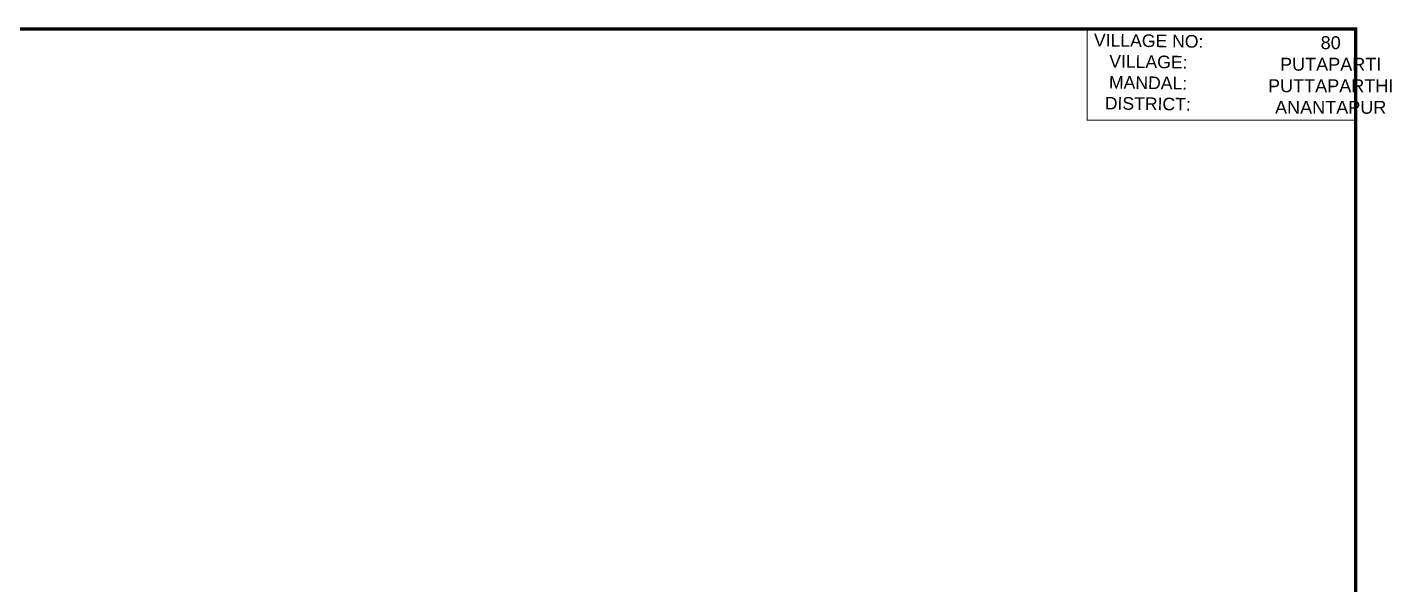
# Model space of a CAD drawing. Header units: feet. Extents: x 799341 to 808000, y 1563100 to 1570804.
# Drawn here: x 803976 to 808000, y 1569160 to 1570804 of the extents above; entities that cross this region are included whole.
import ezdxf

# ---------------------------------------------------------------- set-up
doc = ezdxf.new("R2010")
doc.units = ezdxf.units.FT
doc.header["$LTSCALE"] = 15
doc.header["$MEASUREMENT"] = 0
doc.layers.add('text2', color=7, linetype='Continuous')
doc.layers.add('VILLAGE STONES', color=240, linetype='Continuous')
doc.styles.get("Standard").update_dxf_attribs({"font": 'arial.ttf'})

msp = doc.modelspace()

# ---------------------------------------------------------------- linework, layer by layer
at = {"layer": 'text2', "color": 5, "const_width": 10}
msp.add_lwpolyline([(799346.4, 1570799.4), (807894.1, 1570799.4), (807894.1, 1563411.2), (799346.4, 1563411.2)], close=True, dxfattribs=at)
at = {"layer": 'VILLAGE STONES', "color": 5, "lineweight": -3, "const_width": 3.06}
msp.add_lwpolyline([(807102.5, 1570799.4), (807894.1, 1570799.4), (807894.1, 1570530.5), (807102.5, 1570530.5)], close=True, dxfattribs=at)

# ---------------------------------------------------------------- texts
at = {"layer": 'VILLAGE STONES', "lineweight": -3, "insert": (807283.8, 1570783.3), "char_height": 37.139, "width": 318.787, "attachment_point": 2, "rotation": 359.2082}
msp.add_mtext('VILLAGE NO:\\PVILLAGE:\\PMANDAL:\\PDISTRICT:', dxfattribs=at)
at = {"layer": 'VILLAGE STONES', "lineweight": -3, "insert": (807820.4, 1570778), "char_height": 38.11, "width": 728.604, "attachment_point": 2}
msp.add_mtext('80\\PPUTAPARTI\\PPUTTAPARTHI \\PANANTAPUR ', dxfattribs=at)

doc.saveas('drawing.dxf')
